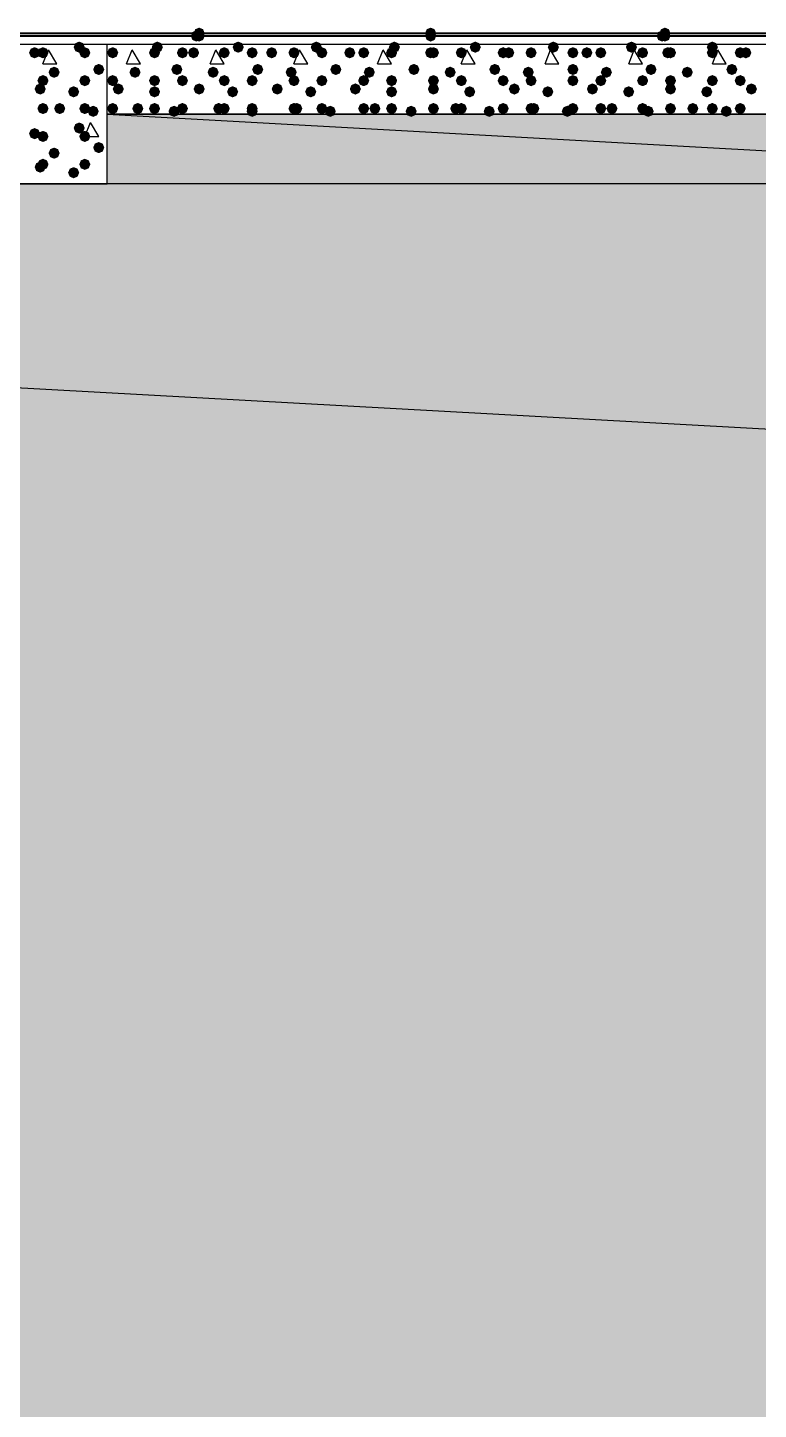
# Model space of a CAD drawing. Header units: millimetres. Extents: x 0 to 420, y 0 to 297.
# Drawn here: x 96.08 to 107.17, y 207.21 to 228.18 of the extents above; entities that cross this region are included whole.
import ezdxf

# ---------------------------------------------------------------- set-up
doc = ezdxf.new("R2010")
doc.units = ezdxf.units.MM
doc.layers.get('0').update_dxf_attribs({"linetype": 'CONTINUOUS'})

msp = doc.modelspace()

# ---------------------------------------------------------------- hatches: boundary and pattern name
at = {"true_color": 0x0000fe}
for points in [[(98.763667, 228.092), (98.738796, 228.032204), (98.679, 228.007333), (98.619204, 228.032204), (98.594333, 228.092), (98.619204, 228.151796), (98.679, 228.176667), (98.738796, 228.151796)], [(102.277333, 228.092), (102.252463, 228.032204), (102.192667, 228.007333), (102.132871, 228.032204), (102.108, 228.092), (102.132871, 228.151796), (102.192667, 228.176667), (102.252462, 228.151796)], [(105.833333, 228.092), (105.808463, 228.032204), (105.748667, 228.007333), (105.688871, 228.032204), (105.664, 228.092), (105.688871, 228.151796), (105.748667, 228.176667), (105.808462, 228.151796)], [(98.721333, 228.049667), (98.696462, 227.989871), (98.636667, 227.965), (98.576871, 227.989871), (98.552, 228.049667), (98.576871, 228.109462), (98.636667, 228.134333), (98.696462, 228.109463)], [(98.763667, 228.049667), (98.738796, 227.989871), (98.679, 227.965), (98.619204, 227.989871), (98.594333, 228.049667), (98.619204, 228.109462), (98.679, 228.134333), (98.738796, 228.109463)], [(98.763667, 228.049667), (98.738796, 227.989871), (98.679, 227.965), (98.619204, 227.989871), (98.594333, 228.049667), (98.619204, 228.109462), (98.679, 228.134333), (98.738796, 228.109463)], [(102.277333, 228.049667), (102.252463, 227.989871), (102.192667, 227.965), (102.132871, 227.989871), (102.108, 228.049667), (102.132871, 228.109462), (102.192667, 228.134333), (102.252462, 228.109463)], [(102.277333, 228.049667), (102.252463, 227.989871), (102.192667, 227.965), (102.132871, 227.989871), (102.108, 228.049667), (102.132871, 228.109462), (102.192667, 228.134333), (102.252462, 228.109463)], [(102.277333, 228.049667), (102.252463, 227.989871), (102.192667, 227.965), (102.132871, 227.989871), (102.108, 228.049667), (102.132871, 228.109462), (102.192667, 228.134333), (102.252462, 228.109463)], [(105.791, 228.049667), (105.766129, 227.989871), (105.706333, 227.965), (105.646537, 227.989871), (105.621667, 228.049667), (105.646537, 228.109462), (105.706333, 228.134333), (105.766129, 228.109463)], [(105.833333, 228.049667), (105.808463, 227.989871), (105.748667, 227.965), (105.688871, 227.989871), (105.664, 228.049667), (105.688871, 228.109462), (105.748667, 228.134333), (105.808462, 228.109463)], [(105.833333, 228.049667), (105.808463, 227.989871), (105.748667, 227.965), (105.688871, 227.989871), (105.664, 228.049667), (105.688871, 228.109462), (105.748667, 228.134333), (105.808462, 228.109463)]]:
    msp.add_hatch(color=0, dxfattribs=at).paths.add_polyline_path(points, flags=0)
at = {"true_color": 0x000007}
h = msp.add_hatch(color=0, dxfattribs=at)
h.paths.add_polyline_path([(38.565667, 228.049667), (386.969, 228.049667)], flags=0)
h.paths.add_polyline_path([(386.969, 228.049667), (38.565667, 228.049667)], flags=0)
for points in [[(96.943333, 227.880333), (96.918463, 227.820537), (96.858667, 227.795667), (96.798871, 227.820537), (96.774, 227.880333), (96.798871, 227.940129), (96.858667, 227.965), (96.918462, 227.940129)], [(96.266, 227.795667), (96.241129, 227.735871), (96.181333, 227.711), (96.121537, 227.735871), (96.096667, 227.795667), (96.121537, 227.855462), (96.181333, 227.880333), (96.241129, 227.855463)], [(96.393, 227.795667), (96.368129, 227.735871), (96.308333, 227.711), (96.248537, 227.735871), (96.223667, 227.795667), (96.248537, 227.855462), (96.308333, 227.880333), (96.368129, 227.855463)], [(97.028, 227.795667), (97.003129, 227.735871), (96.943333, 227.711), (96.883537, 227.735871), (96.858667, 227.795667), (96.883537, 227.855462), (96.943333, 227.880333), (97.003129, 227.855463)], [(96.562333, 227.499333), (96.537463, 227.439537), (96.477667, 227.414667), (96.417871, 227.439537), (96.393, 227.499333), (96.417871, 227.559129), (96.477667, 227.584), (96.537462, 227.559129)], [(97.239667, 227.541667), (97.214796, 227.481871), (97.155, 227.457), (97.095204, 227.481871), (97.070333, 227.541667), (97.095204, 227.601462), (97.155, 227.626333), (97.214796, 227.601463)], [(96.350667, 227.245333), (96.325796, 227.185537), (96.266, 227.160667), (96.206204, 227.185537), (96.181333, 227.245333), (96.206204, 227.305129), (96.266, 227.33), (96.325796, 227.305129)], [(96.393, 227.372333), (96.368129, 227.312537), (96.308333, 227.287667), (96.248537, 227.312537), (96.223667, 227.372333), (96.248537, 227.432129), (96.308333, 227.457), (96.368129, 227.432129)], [(97.028, 227.372333), (97.003129, 227.312537), (96.943333, 227.287667), (96.883537, 227.312537), (96.858667, 227.372333), (96.883537, 227.432129), (96.943333, 227.457), (97.003129, 227.432129)], [(96.858667, 227.203), (96.833796, 227.143204), (96.774, 227.118333), (96.714204, 227.143204), (96.689333, 227.203), (96.714204, 227.262796), (96.774, 227.287667), (96.833796, 227.262796)], [(96.393, 226.949), (96.368129, 226.889204), (96.308333, 226.864333), (96.248537, 226.889204), (96.223667, 226.949), (96.248537, 227.008796), (96.308333, 227.033667), (96.368129, 227.008796)], [(96.647, 226.949), (96.622129, 226.889204), (96.562333, 226.864333), (96.502538, 226.889204), (96.477667, 226.949), (96.502537, 227.008796), (96.562333, 227.033667), (96.622129, 227.008796)], [(97.028, 226.949), (97.003129, 226.889204), (96.943333, 226.864333), (96.883537, 226.889204), (96.858667, 226.949), (96.883537, 227.008796), (96.943333, 227.033667), (97.003129, 227.008796)], [(97.155, 226.906667), (97.130129, 226.846871), (97.070333, 226.822), (97.010538, 226.846871), (96.985667, 226.906667), (97.010537, 226.966462), (97.070333, 226.991333), (97.130129, 226.966463)], [(96.943333, 226.652667), (96.918463, 226.592871), (96.858667, 226.568), (96.798871, 226.592871), (96.774, 226.652667), (96.798871, 226.712462), (96.858667, 226.737333), (96.918462, 226.712463)], [(96.266, 226.568), (96.241129, 226.508204), (96.181333, 226.483333), (96.121537, 226.508204), (96.096667, 226.568), (96.121537, 226.627796), (96.181333, 226.652667), (96.241129, 226.627796)], [(96.393, 226.525667), (96.368129, 226.465871), (96.308333, 226.441), (96.248537, 226.465871), (96.223667, 226.525667), (96.248537, 226.585462), (96.308333, 226.610333), (96.368129, 226.585463)], [(97.028, 226.525667), (97.003129, 226.465871), (96.943333, 226.441), (96.883537, 226.465871), (96.858667, 226.525667), (96.883537, 226.585462), (96.943333, 226.610333), (97.003129, 226.585463)], [(96.562333, 226.271667), (96.537463, 226.211871), (96.477667, 226.187), (96.417871, 226.211871), (96.393, 226.271667), (96.417871, 226.331462), (96.477667, 226.356333), (96.537462, 226.331463)], [(97.239667, 226.356333), (97.214796, 226.296537), (97.155, 226.271667), (97.095204, 226.296537), (97.070333, 226.356333), (97.095204, 226.416129), (97.155, 226.441), (97.214796, 226.416129)], [(96.350667, 226.06), (96.325796, 226.000204), (96.266, 225.975333), (96.206204, 226.000204), (96.181333, 226.06), (96.206204, 226.119796), (96.266, 226.144667), (96.325796, 226.119796)], [(96.393, 226.102333), (96.368129, 226.042537), (96.308333, 226.017667), (96.248537, 226.042537), (96.223667, 226.102333), (96.248537, 226.162129), (96.308333, 226.187), (96.368129, 226.162129)], [(96.858667, 225.975333), (96.833796, 225.915537), (96.774, 225.890667), (96.714204, 225.915537), (96.689333, 225.975333), (96.714204, 226.035129), (96.774, 226.06), (96.833796, 226.035129)], [(97.028, 226.102333), (97.003129, 226.042537), (96.943333, 226.017667), (96.883537, 226.042537), (96.858667, 226.102333), (96.883537, 226.162129), (96.943333, 226.187), (97.003129, 226.162129)]]:
    msp.add_hatch(color=0, dxfattribs=at).paths.add_polyline_path(points, flags=0)
at = {"true_color": 0x000008}
for points in [[(98.128667, 227.880333), (98.103796, 227.820537), (98.044, 227.795667), (97.984204, 227.820537), (97.959333, 227.880333), (97.984204, 227.940129), (98.044, 227.965), (98.103796, 227.940129)], [(99.356333, 227.880333), (99.331463, 227.820537), (99.271667, 227.795667), (99.211871, 227.820537), (99.187, 227.880333), (99.211871, 227.940129), (99.271667, 227.965), (99.331462, 227.940129)], [(100.541667, 227.880333), (100.516796, 227.820537), (100.457, 227.795667), (100.397204, 227.820537), (100.372333, 227.880333), (100.397204, 227.940129), (100.457, 227.965), (100.516796, 227.940129)], [(101.727, 227.880333), (101.702129, 227.820537), (101.642333, 227.795667), (101.582538, 227.820537), (101.557667, 227.880333), (101.582537, 227.940129), (101.642333, 227.965), (101.702129, 227.940129)], [(102.954667, 227.880333), (102.929796, 227.820537), (102.87, 227.795667), (102.810204, 227.820537), (102.785333, 227.880333), (102.810204, 227.940129), (102.87, 227.965), (102.929796, 227.940129)], [(104.14, 227.880333), (104.115129, 227.820537), (104.055333, 227.795667), (103.995538, 227.820537), (103.970667, 227.880333), (103.995537, 227.940129), (104.055333, 227.965), (104.115129, 227.940129)], [(105.325333, 227.880333), (105.300463, 227.820537), (105.240667, 227.795667), (105.180871, 227.820537), (105.156, 227.880333), (105.180871, 227.940129), (105.240667, 227.965), (105.300462, 227.940129)], [(106.553, 227.880333), (106.528129, 227.820537), (106.468333, 227.795667), (106.408537, 227.820537), (106.383667, 227.880333), (106.408537, 227.940129), (106.468333, 227.965), (106.528129, 227.940129)], [(97.451333, 227.795667), (97.426463, 227.735871), (97.366667, 227.711), (97.306871, 227.735871), (97.282, 227.795667), (97.306871, 227.855462), (97.366667, 227.880333), (97.426462, 227.855463)], [(97.451333, 227.795667), (97.426463, 227.735871), (97.366667, 227.711), (97.306871, 227.735871), (97.282, 227.795667), (97.306871, 227.855462), (97.366667, 227.880333), (97.426462, 227.855463)], [(98.086333, 227.795667), (98.061462, 227.735871), (98.001667, 227.711), (97.941871, 227.735871), (97.917, 227.795667), (97.941871, 227.855462), (98.001667, 227.880333), (98.061462, 227.855463)], [(98.509667, 227.795667), (98.484796, 227.735871), (98.425, 227.711), (98.365204, 227.735871), (98.340333, 227.795667), (98.365204, 227.855462), (98.425, 227.880333), (98.484796, 227.855463)], [(98.679, 227.795667), (98.654129, 227.735871), (98.594333, 227.711), (98.534538, 227.735871), (98.509667, 227.795667), (98.534537, 227.855462), (98.594333, 227.880333), (98.654129, 227.855463)], [(99.144667, 227.795667), (99.119796, 227.735871), (99.06, 227.711), (99.000204, 227.735871), (98.975333, 227.795667), (99.000204, 227.855462), (99.06, 227.880333), (99.119796, 227.855463)], [(99.568, 227.795667), (99.543129, 227.735871), (99.483333, 227.711), (99.423537, 227.735871), (99.398667, 227.795667), (99.423537, 227.855462), (99.483333, 227.880333), (99.543129, 227.855463)], [(99.864333, 227.795667), (99.839462, 227.735871), (99.779667, 227.711), (99.719871, 227.735871), (99.695, 227.795667), (99.719871, 227.855462), (99.779667, 227.880333), (99.839462, 227.855463)], [(100.203, 227.795667), (100.178129, 227.735871), (100.118333, 227.711), (100.058538, 227.735871), (100.033667, 227.795667), (100.058537, 227.855462), (100.118333, 227.880333), (100.178129, 227.855463)], [(100.626333, 227.795667), (100.601463, 227.735871), (100.541667, 227.711), (100.481871, 227.735871), (100.457, 227.795667), (100.481871, 227.855462), (100.541667, 227.880333), (100.601462, 227.855463)], [(101.049667, 227.795667), (101.024796, 227.735871), (100.965, 227.711), (100.905204, 227.735871), (100.880333, 227.795667), (100.905204, 227.855462), (100.965, 227.880333), (101.024796, 227.855463)], [(101.261333, 227.795667), (101.236463, 227.735871), (101.176667, 227.711), (101.116871, 227.735871), (101.092, 227.795667), (101.116871, 227.855462), (101.176667, 227.880333), (101.236462, 227.855463)], [(101.684667, 227.795667), (101.659796, 227.735871), (101.6, 227.711), (101.540204, 227.735871), (101.515333, 227.795667), (101.540204, 227.855462), (101.6, 227.880333), (101.659796, 227.855463)], [(102.277333, 227.795667), (102.252463, 227.735871), (102.192667, 227.711), (102.132871, 227.735871), (102.108, 227.795667), (102.132871, 227.855462), (102.192667, 227.880333), (102.252462, 227.855463)], [(102.319667, 227.795667), (102.294796, 227.735871), (102.235, 227.711), (102.175204, 227.735871), (102.150333, 227.795667), (102.175204, 227.855462), (102.235, 227.880333), (102.294796, 227.855463)], [(102.743, 227.795667), (102.718129, 227.735871), (102.658333, 227.711), (102.598537, 227.735871), (102.573667, 227.795667), (102.598537, 227.855462), (102.658333, 227.880333), (102.718129, 227.855463)], [(103.378, 227.795667), (103.353129, 227.735871), (103.293333, 227.711), (103.233538, 227.735871), (103.208667, 227.795667), (103.233537, 227.855462), (103.293333, 227.880333), (103.353129, 227.855463)], [(103.462667, 227.795667), (103.437796, 227.735871), (103.378, 227.711), (103.318204, 227.735871), (103.293333, 227.795667), (103.318204, 227.855462), (103.378, 227.880333), (103.437796, 227.855463)], [(103.801333, 227.795667), (103.776462, 227.735871), (103.716667, 227.711), (103.656871, 227.735871), (103.632, 227.795667), (103.656871, 227.855462), (103.716667, 227.880333), (103.776462, 227.855463)], [(104.436333, 227.795667), (104.411463, 227.735871), (104.351667, 227.711), (104.291871, 227.735871), (104.267, 227.795667), (104.291871, 227.855462), (104.351667, 227.880333), (104.411462, 227.855463)], [(104.648, 227.795667), (104.623129, 227.735871), (104.563333, 227.711), (104.503537, 227.735871), (104.478667, 227.795667), (104.503537, 227.855462), (104.563333, 227.880333), (104.623129, 227.855463)], [(104.859667, 227.795667), (104.834796, 227.735871), (104.775, 227.711), (104.715204, 227.735871), (104.690333, 227.795667), (104.715204, 227.855462), (104.775, 227.880333), (104.834796, 227.855463)], [(105.494667, 227.795667), (105.469796, 227.735871), (105.41, 227.711), (105.350204, 227.735871), (105.325333, 227.795667), (105.350204, 227.855462), (105.41, 227.880333), (105.469796, 227.855463)], [(105.875667, 227.795667), (105.850796, 227.735871), (105.791, 227.711), (105.731204, 227.735871), (105.706333, 227.795667), (105.731204, 227.855462), (105.791, 227.880333), (105.850796, 227.855463)], [(105.918, 227.795667), (105.893129, 227.735871), (105.833333, 227.711), (105.773537, 227.735871), (105.748667, 227.795667), (105.773537, 227.855462), (105.833333, 227.880333), (105.893129, 227.855463)], [(106.553, 227.795667), (106.528129, 227.735871), (106.468333, 227.711), (106.408537, 227.735871), (106.383667, 227.795667), (106.408537, 227.855462), (106.468333, 227.880333), (106.528129, 227.855463)], [(106.976333, 227.795667), (106.951462, 227.735871), (106.891667, 227.711), (106.831871, 227.735871), (106.807, 227.795667), (106.831871, 227.855462), (106.891667, 227.880333), (106.951462, 227.855463)], [(107.061, 227.795667), (107.036129, 227.735871), (106.976333, 227.711), (106.916537, 227.735871), (106.891667, 227.795667), (106.916537, 227.855462), (106.976333, 227.880333), (107.036129, 227.855463)], [(97.79, 227.499333), (97.765129, 227.439537), (97.705333, 227.414667), (97.645538, 227.439537), (97.620667, 227.499333), (97.645537, 227.559129), (97.705333, 227.584), (97.765129, 227.559129)], [(98.425, 227.541667), (98.400129, 227.481871), (98.340333, 227.457), (98.280538, 227.481871), (98.255667, 227.541667), (98.280537, 227.601462), (98.340333, 227.626333), (98.400129, 227.601463)], [(98.975333, 227.499333), (98.950463, 227.439537), (98.890667, 227.414667), (98.830871, 227.439537), (98.806, 227.499333), (98.830871, 227.559129), (98.890667, 227.584), (98.950462, 227.559129)], [(99.652667, 227.541667), (99.627796, 227.481871), (99.568, 227.457), (99.508204, 227.481871), (99.483333, 227.541667), (99.508204, 227.601462), (99.568, 227.626333), (99.627796, 227.601463)], [(100.160667, 227.499333), (100.135796, 227.439537), (100.076, 227.414667), (100.016204, 227.439537), (99.991333, 227.499333), (100.016204, 227.559129), (100.076, 227.584), (100.135796, 227.559129)], [(100.838, 227.541667), (100.813129, 227.481871), (100.753333, 227.457), (100.693537, 227.481871), (100.668667, 227.541667), (100.693537, 227.601462), (100.753333, 227.626333), (100.813129, 227.601463)], [(101.346, 227.499333), (101.321129, 227.439537), (101.261333, 227.414667), (101.201537, 227.439537), (101.176667, 227.499333), (101.201537, 227.559129), (101.261333, 227.584), (101.321129, 227.559129)], [(102.023333, 227.541667), (101.998463, 227.481871), (101.938667, 227.457), (101.878871, 227.481871), (101.854, 227.541667), (101.878871, 227.601462), (101.938667, 227.626333), (101.998462, 227.601463)], [(102.573667, 227.499333), (102.548796, 227.439537), (102.489, 227.414667), (102.429204, 227.439537), (102.404333, 227.499333), (102.429204, 227.559129), (102.489, 227.584), (102.548796, 227.559129)], [(103.251, 227.541667), (103.226129, 227.481871), (103.166333, 227.457), (103.106537, 227.481871), (103.081667, 227.541667), (103.106537, 227.601462), (103.166333, 227.626333), (103.226129, 227.601463)], [(103.759, 227.499333), (103.734129, 227.439537), (103.674333, 227.414667), (103.614538, 227.439537), (103.589667, 227.499333), (103.614537, 227.559129), (103.674333, 227.584), (103.734129, 227.559129)], [(104.436333, 227.541667), (104.411463, 227.481871), (104.351667, 227.457), (104.291871, 227.481871), (104.267, 227.541667), (104.291871, 227.601462), (104.351667, 227.626333), (104.411462, 227.601463)], [(104.944333, 227.499333), (104.919462, 227.439537), (104.859667, 227.414667), (104.799871, 227.439537), (104.775, 227.499333), (104.799871, 227.559129), (104.859667, 227.584), (104.919462, 227.559129)], [(105.621667, 227.541667), (105.596796, 227.481871), (105.537, 227.457), (105.477204, 227.481871), (105.452333, 227.541667), (105.477204, 227.601462), (105.537, 227.626333), (105.596796, 227.601463)], [(106.172, 227.499333), (106.147129, 227.439537), (106.087333, 227.414667), (106.027538, 227.439537), (106.002667, 227.499333), (106.027537, 227.559129), (106.087333, 227.584), (106.147129, 227.559129)], [(106.849333, 227.541667), (106.824462, 227.481871), (106.764667, 227.457), (106.704871, 227.481871), (106.68, 227.541667), (106.704871, 227.601462), (106.764667, 227.626333), (106.824462, 227.601463)], [(97.451333, 227.372333), (97.426463, 227.312537), (97.366667, 227.287667), (97.306871, 227.312537), (97.282, 227.372333), (97.306871, 227.432129), (97.366667, 227.457), (97.426462, 227.432129)], [(97.536, 227.245333), (97.511129, 227.185537), (97.451333, 227.160667), (97.391537, 227.185537), (97.366667, 227.245333), (97.391537, 227.305129), (97.451333, 227.33), (97.511129, 227.305129)], [(98.086333, 227.372333), (98.061462, 227.312537), (98.001667, 227.287667), (97.941871, 227.312537), (97.917, 227.372333), (97.941871, 227.432129), (98.001667, 227.457), (98.061462, 227.432129)], [(98.509667, 227.372333), (98.484796, 227.312537), (98.425, 227.287667), (98.365204, 227.312537), (98.340333, 227.372333), (98.365204, 227.432129), (98.425, 227.457), (98.484796, 227.432129)], [(98.763667, 227.245333), (98.738796, 227.185537), (98.679, 227.160667), (98.619204, 227.185537), (98.594333, 227.245333), (98.619204, 227.305129), (98.679, 227.33), (98.738796, 227.305129)], [(99.144667, 227.372333), (99.119796, 227.312537), (99.06, 227.287667), (99.000204, 227.312537), (98.975333, 227.372333), (99.000204, 227.432129), (99.06, 227.457), (99.119796, 227.432129)], [(99.568, 227.372333), (99.543129, 227.312537), (99.483333, 227.287667), (99.423537, 227.312537), (99.398667, 227.372333), (99.423537, 227.432129), (99.483333, 227.457), (99.543129, 227.432129)], [(99.949, 227.245333), (99.924129, 227.185537), (99.864333, 227.160667), (99.804538, 227.185537), (99.779667, 227.245333), (99.804537, 227.305129), (99.864333, 227.33), (99.924129, 227.305129)], [(100.203, 227.372333), (100.178129, 227.312537), (100.118333, 227.287667), (100.058538, 227.312537), (100.033667, 227.372333), (100.058537, 227.432129), (100.118333, 227.457), (100.178129, 227.432129)], [(100.626333, 227.372333), (100.601463, 227.312537), (100.541667, 227.287667), (100.481871, 227.312537), (100.457, 227.372333), (100.481871, 227.432129), (100.541667, 227.457), (100.601462, 227.432129)], [(101.134333, 227.245333), (101.109462, 227.185537), (101.049667, 227.160667), (100.989871, 227.185537), (100.965, 227.245333), (100.989871, 227.305129), (101.049667, 227.33), (101.109462, 227.305129)], [(101.261333, 227.372333), (101.236463, 227.312537), (101.176667, 227.287667), (101.116871, 227.312537), (101.092, 227.372333), (101.116871, 227.432129), (101.176667, 227.457), (101.236462, 227.432129)], [(101.684667, 227.372333), (101.659796, 227.312537), (101.6, 227.287667), (101.540204, 227.312537), (101.515333, 227.372333), (101.540204, 227.432129), (101.6, 227.457), (101.659796, 227.432129)], [(102.319667, 227.372333), (102.294796, 227.312537), (102.235, 227.287667), (102.175204, 227.312537), (102.150333, 227.372333), (102.175204, 227.432129), (102.235, 227.457), (102.294796, 227.432129)], [(102.319667, 227.245333), (102.294796, 227.185537), (102.235, 227.160667), (102.175204, 227.185537), (102.150333, 227.245333), (102.175204, 227.305129), (102.235, 227.33), (102.294796, 227.305129)], [(102.743, 227.372333), (102.718129, 227.312537), (102.658333, 227.287667), (102.598537, 227.312537), (102.573667, 227.372333), (102.598537, 227.432129), (102.658333, 227.457), (102.718129, 227.432129)], [(103.378, 227.372333), (103.353129, 227.312537), (103.293333, 227.287667), (103.233538, 227.312537), (103.208667, 227.372333), (103.233537, 227.432129), (103.293333, 227.457), (103.353129, 227.432129)], [(103.547333, 227.245333), (103.522463, 227.185537), (103.462667, 227.160667), (103.402871, 227.185537), (103.378, 227.245333), (103.402871, 227.305129), (103.462667, 227.33), (103.522462, 227.305129)], [(103.801333, 227.372333), (103.776462, 227.312537), (103.716667, 227.287667), (103.656871, 227.312537), (103.632, 227.372333), (103.656871, 227.432129), (103.716667, 227.457), (103.776462, 227.432129)], [(104.436333, 227.372333), (104.411463, 227.312537), (104.351667, 227.287667), (104.291871, 227.312537), (104.267, 227.372333), (104.291871, 227.432129), (104.351667, 227.457), (104.411462, 227.432129)], [(104.732667, 227.245333), (104.707796, 227.185537), (104.648, 227.160667), (104.588204, 227.185537), (104.563333, 227.245333), (104.588204, 227.305129), (104.648, 227.33), (104.707796, 227.305129)], [(104.859667, 227.372333), (104.834796, 227.312537), (104.775, 227.287667), (104.715204, 227.312537), (104.690333, 227.372333), (104.715204, 227.432129), (104.775, 227.457), (104.834796, 227.432129)], [(105.494667, 227.372333), (105.469796, 227.312537), (105.41, 227.287667), (105.350204, 227.312537), (105.325333, 227.372333), (105.350204, 227.432129), (105.41, 227.457), (105.469796, 227.432129)], [(105.918, 227.372333), (105.893129, 227.312537), (105.833333, 227.287667), (105.773537, 227.312537), (105.748667, 227.372333), (105.773537, 227.432129), (105.833333, 227.457), (105.893129, 227.432129)], [(105.918, 227.245333), (105.893129, 227.185537), (105.833333, 227.160667), (105.773537, 227.185537), (105.748667, 227.245333), (105.773537, 227.305129), (105.833333, 227.33), (105.893129, 227.305129)], [(106.553, 227.372333), (106.528129, 227.312537), (106.468333, 227.287667), (106.408537, 227.312537), (106.383667, 227.372333), (106.408537, 227.432129), (106.468333, 227.457), (106.528129, 227.432129)], [(106.976333, 227.372333), (106.951462, 227.312537), (106.891667, 227.287667), (106.831871, 227.312537), (106.807, 227.372333), (106.831871, 227.432129), (106.891667, 227.457), (106.951462, 227.432129)], [(107.145667, 227.245333), (107.120796, 227.185537), (107.061, 227.160667), (107.001204, 227.185537), (106.976333, 227.245333), (107.001204, 227.305129), (107.061, 227.33), (107.120796, 227.305129)], [(98.086333, 227.203), (98.061462, 227.143204), (98.001667, 227.118333), (97.941871, 227.143204), (97.917, 227.203), (97.941871, 227.262796), (98.001667, 227.287667), (98.061462, 227.262796)], [(99.271667, 227.203), (99.246796, 227.143204), (99.187, 227.118333), (99.127204, 227.143204), (99.102333, 227.203), (99.127204, 227.262796), (99.187, 227.287667), (99.246796, 227.262796)], [(100.457, 227.203), (100.432129, 227.143204), (100.372333, 227.118333), (100.312538, 227.143204), (100.287667, 227.203), (100.312537, 227.262796), (100.372333, 227.287667), (100.432129, 227.262796)], [(101.684667, 227.203), (101.659796, 227.143204), (101.6, 227.118333), (101.540204, 227.143204), (101.515333, 227.203), (101.540204, 227.262796), (101.6, 227.287667), (101.659796, 227.262796)], [(102.87, 227.203), (102.845129, 227.143204), (102.785333, 227.118333), (102.725538, 227.143204), (102.700667, 227.203), (102.725537, 227.262796), (102.785333, 227.287667), (102.845129, 227.262796)], [(104.055333, 227.203), (104.030463, 227.143204), (103.970667, 227.118333), (103.910871, 227.143204), (103.886, 227.203), (103.910871, 227.262796), (103.970667, 227.287667), (104.030462, 227.262796)], [(105.283, 227.203), (105.258129, 227.143204), (105.198333, 227.118333), (105.138538, 227.143204), (105.113667, 227.203), (105.138537, 227.262796), (105.198333, 227.287667), (105.258129, 227.262796)], [(106.468333, 227.203), (106.443463, 227.143204), (106.383667, 227.118333), (106.323871, 227.143204), (106.299, 227.203), (106.323871, 227.262796), (106.383667, 227.287667), (106.443462, 227.262796)], [(97.451333, 226.949), (97.426463, 226.889204), (97.366667, 226.864333), (97.306871, 226.889204), (97.282, 226.949), (97.306871, 227.008796), (97.366667, 227.033667), (97.426462, 227.008796)], [(97.832333, 226.949), (97.807463, 226.889204), (97.747667, 226.864333), (97.687871, 226.889204), (97.663, 226.949), (97.687871, 227.008796), (97.747667, 227.033667), (97.807462, 227.008796)], [(98.086333, 226.949), (98.061462, 226.889204), (98.001667, 226.864333), (97.941871, 226.889204), (97.917, 226.949), (97.941871, 227.008796), (98.001667, 227.033667), (98.061462, 227.008796)], [(98.382667, 226.906667), (98.357796, 226.846871), (98.298, 226.822), (98.238204, 226.846871), (98.213333, 226.906667), (98.238204, 226.966462), (98.298, 226.991333), (98.357796, 226.966463)], [(98.509667, 226.949), (98.484796, 226.889204), (98.425, 226.864333), (98.365204, 226.889204), (98.340333, 226.949), (98.365204, 227.008796), (98.425, 227.033667), (98.484796, 227.008796)], [(99.06, 226.949), (99.035129, 226.889204), (98.975333, 226.864333), (98.915538, 226.889204), (98.890667, 226.949), (98.915537, 227.008796), (98.975333, 227.033667), (99.035129, 227.008796)], [(99.144667, 226.949), (99.119796, 226.889204), (99.06, 226.864333), (99.000204, 226.889204), (98.975333, 226.949), (99.000204, 227.008796), (99.06, 227.033667), (99.119796, 227.008796)], [(99.568, 226.949), (99.543129, 226.889204), (99.483333, 226.864333), (99.423537, 226.889204), (99.398667, 226.949), (99.423537, 227.008796), (99.483333, 227.033667), (99.543129, 227.008796)], [(99.568, 226.906667), (99.543129, 226.846871), (99.483333, 226.822), (99.423537, 226.846871), (99.398667, 226.906667), (99.423537, 226.966462), (99.483333, 226.991333), (99.543129, 226.966463)], [(100.203, 226.949), (100.178129, 226.889204), (100.118333, 226.864333), (100.058538, 226.889204), (100.033667, 226.949), (100.058537, 227.008796), (100.118333, 227.033667), (100.178129, 227.008796)], [(100.245333, 226.949), (100.220463, 226.889204), (100.160667, 226.864333), (100.100871, 226.889204), (100.076, 226.949), (100.100871, 227.008796), (100.160667, 227.033667), (100.220462, 227.008796)], [(100.626333, 226.949), (100.601463, 226.889204), (100.541667, 226.864333), (100.481871, 226.889204), (100.457, 226.949), (100.481871, 227.008796), (100.541667, 227.033667), (100.601462, 227.008796)], [(100.753333, 226.906667), (100.728463, 226.846871), (100.668667, 226.822), (100.608871, 226.846871), (100.584, 226.906667), (100.608871, 226.966462), (100.668667, 226.991333), (100.728462, 226.966463)], [(101.261333, 226.949), (101.236463, 226.889204), (101.176667, 226.864333), (101.116871, 226.889204), (101.092, 226.949), (101.116871, 227.008796), (101.176667, 227.033667), (101.236462, 227.008796)], [(101.430667, 226.949), (101.405796, 226.889204), (101.346, 226.864333), (101.286204, 226.889204), (101.261333, 226.949), (101.286204, 227.008796), (101.346, 227.033667), (101.405796, 227.008796)], [(101.684667, 226.949), (101.659796, 226.889204), (101.6, 226.864333), (101.540204, 226.889204), (101.515333, 226.949), (101.540204, 227.008796), (101.6, 227.033667), (101.659796, 227.008796)], [(101.981, 226.906667), (101.956129, 226.846871), (101.896333, 226.822), (101.836537, 226.846871), (101.811667, 226.906667), (101.836537, 226.966462), (101.896333, 226.991333), (101.956129, 226.966463)], [(102.319667, 226.949), (102.294796, 226.889204), (102.235, 226.864333), (102.175204, 226.889204), (102.150333, 226.949), (102.175204, 227.008796), (102.235, 227.033667), (102.294796, 227.008796)], [(102.658333, 226.949), (102.633463, 226.889204), (102.573667, 226.864333), (102.513871, 226.889204), (102.489, 226.949), (102.513871, 227.008796), (102.573667, 227.033667), (102.633462, 227.008796)], [(102.743, 226.949), (102.718129, 226.889204), (102.658333, 226.864333), (102.598537, 226.889204), (102.573667, 226.949), (102.598537, 227.008796), (102.658333, 227.033667), (102.718129, 227.008796)], [(103.166333, 226.906667), (103.141462, 226.846871), (103.081667, 226.822), (103.021871, 226.846871), (102.997, 226.906667), (103.021871, 226.966462), (103.081667, 226.991333), (103.141462, 226.966463)], [(103.378, 226.949), (103.353129, 226.889204), (103.293333, 226.864333), (103.233538, 226.889204), (103.208667, 226.949), (103.233537, 227.008796), (103.293333, 227.033667), (103.353129, 227.008796)], [(103.801333, 226.949), (103.776462, 226.889204), (103.716667, 226.864333), (103.656871, 226.889204), (103.632, 226.949), (103.656871, 227.008796), (103.716667, 227.033667), (103.776462, 227.008796)], [(103.843667, 226.949), (103.818796, 226.889204), (103.759, 226.864333), (103.699204, 226.889204), (103.674333, 226.949), (103.699204, 227.008796), (103.759, 227.033667), (103.818796, 227.008796)], [(104.351667, 226.906667), (104.326796, 226.846871), (104.267, 226.822), (104.207204, 226.846871), (104.182333, 226.906667), (104.207204, 226.966462), (104.267, 226.991333), (104.326796, 226.966463)], [(104.436333, 226.949), (104.411463, 226.889204), (104.351667, 226.864333), (104.291871, 226.889204), (104.267, 226.949), (104.291871, 227.008796), (104.351667, 227.033667), (104.411462, 227.008796)], [(104.859667, 226.949), (104.834796, 226.889204), (104.775, 226.864333), (104.715204, 226.889204), (104.690333, 226.949), (104.715204, 227.008796), (104.775, 227.033667), (104.834796, 227.008796)], [(105.029, 226.949), (105.004129, 226.889204), (104.944333, 226.864333), (104.884538, 226.889204), (104.859667, 226.949), (104.884537, 227.008796), (104.944333, 227.033667), (105.004129, 227.008796)], [(105.494667, 226.949), (105.469796, 226.889204), (105.41, 226.864333), (105.350204, 226.889204), (105.325333, 226.949), (105.350204, 227.008796), (105.41, 227.033667), (105.469796, 227.008796)], [(105.579333, 226.906667), (105.554462, 226.846871), (105.494667, 226.822), (105.434871, 226.846871), (105.41, 226.906667), (105.434871, 226.966462), (105.494667, 226.991333), (105.554462, 226.966463)], [(105.918, 226.949), (105.893129, 226.889204), (105.833333, 226.864333), (105.773537, 226.889204), (105.748667, 226.949), (105.773537, 227.008796), (105.833333, 227.033667), (105.893129, 227.008796)], [(106.256667, 226.949), (106.231796, 226.889204), (106.172, 226.864333), (106.112204, 226.889204), (106.087333, 226.949), (106.112204, 227.008796), (106.172, 227.033667), (106.231796, 227.008796)], [(106.553, 226.949), (106.528129, 226.889204), (106.468333, 226.864333), (106.408537, 226.889204), (106.383667, 226.949), (106.408537, 227.008796), (106.468333, 227.033667), (106.528129, 227.008796)], [(106.764667, 226.906667), (106.739796, 226.846871), (106.68, 226.822), (106.620204, 226.846871), (106.595333, 226.906667), (106.620204, 226.966462), (106.68, 226.991333), (106.739796, 226.966463)], [(106.976333, 226.949), (106.951462, 226.889204), (106.891667, 226.864333), (106.831871, 226.889204), (106.807, 226.949), (106.831871, 227.008796), (106.891667, 227.033667), (106.951462, 227.008796)]]:
    msp.add_hatch(color=0, dxfattribs=at).paths.add_polyline_path(points, flags=0)
h = msp.add_hatch(color=0, dxfattribs=at)
h.paths.add_polyline_path([(116.332, 226.864333), (97.282, 226.864333), (116.332, 225.806)], flags=0)
h.paths.add_polyline_path([(97.282, 226.864333), (116.332, 225.806), (97.282, 225.806)], flags=0)
h = msp.add_hatch(color=0, dxfattribs=at)
h.paths.add_polyline_path([(385.826, 225.806), (39.708667, 225.806), (385.826, 206.756)], flags=0)
h.paths.add_polyline_path([(39.708667, 225.806), (385.826, 206.756), (39.708667, 206.756)], flags=0)

# ---------------------------------------------------------------- linework, layer by layer
at = {"color": 0, "true_color": 0x000007}
for points in [[(387.011333, 228.092), (38.481, 228.092), (38.481, 228.049667)], [(387.011333, 228.092), (38.523333, 228.092), (387.011333, 228.092), (38.523333, 228.049667)], [(38.523333, 228.049667), (387.011333, 228.049667)], [(387.011333, 228.049667), (386.969, 228.049667), (38.565667, 228.049667), (38.523333, 228.049667)], [(38.565667, 228.049667), (386.969, 228.049667)], [(96.308333, 227.626333), (96.393, 227.838)], [(96.52, 227.626333), (96.393, 227.838)], [(116.332, 227.922667), (97.282, 227.922667)], [(96.308333, 227.626333), (96.52, 227.626333)], [(96.943333, 226.525667), (97.028, 226.737333)], [(97.155, 226.525667), (97.028, 226.737333)], [(97.282, 226.864333), (116.332, 226.864333)], [(96.943333, 226.525667), (97.155, 226.525667)]]:
    msp.add_lwpolyline(points, dxfattribs=at)
for points in [[(38.523333, 228.049667), (387.011333, 228.049667)], [(38.565667, 228.049667), (386.969, 228.049667)], [(386.969, 228.049667), (38.565667, 228.049667)], [(95.165333, 227.922667), (95.165333, 225.806), (97.282, 225.806), (97.282, 227.922667)]]:
    msp.add_lwpolyline(points, close=True, dxfattribs=at)
at = {"color": 0, "true_color": 0x000008}
for points in [[(97.578333, 227.626333), (97.663, 227.838)], [(97.79, 227.626333), (97.663, 227.838)], [(98.848333, 227.626333), (98.933, 227.838)], [(99.06, 227.626333), (98.933, 227.838)], [(100.118333, 227.626333), (100.203, 227.838)], [(100.33, 227.626333), (100.203, 227.838)], [(101.388333, 227.626333), (101.473, 227.838)], [(101.6, 227.626333), (101.473, 227.838)], [(102.658333, 227.626333), (102.743, 227.838)], [(102.87, 227.626333), (102.743, 227.838)], [(103.928333, 227.626333), (104.013, 227.838)], [(104.14, 227.626333), (104.013, 227.838)], [(105.198333, 227.626333), (105.283, 227.838)], [(105.41, 227.626333), (105.283, 227.838)], [(106.468333, 227.626333), (106.553, 227.838)], [(106.68, 227.626333), (106.553, 227.838)], [(97.578333, 227.626333), (97.79, 227.626333)], [(98.848333, 227.626333), (99.06, 227.626333)], [(100.118333, 227.626333), (100.33, 227.626333)], [(101.388333, 227.626333), (101.6, 227.626333)], [(102.658333, 227.626333), (102.87, 227.626333)], [(103.928333, 227.626333), (104.14, 227.626333)], [(105.198333, 227.626333), (105.41, 227.626333)], [(106.468333, 227.626333), (106.68, 227.626333)]]:
    msp.add_lwpolyline(points, dxfattribs=at)
for points in [[(116.332, 226.864333), (97.282, 226.864333), (116.332, 225.806)], [(97.282, 226.864333), (116.332, 225.806), (97.282, 225.806)], [(385.826, 225.806), (39.708667, 225.806), (385.826, 206.756)], [(39.708667, 225.806), (385.826, 206.756), (39.708667, 206.756)]]:
    msp.add_lwpolyline(points, close=True, dxfattribs=at)

doc.saveas('drawing.dxf')
